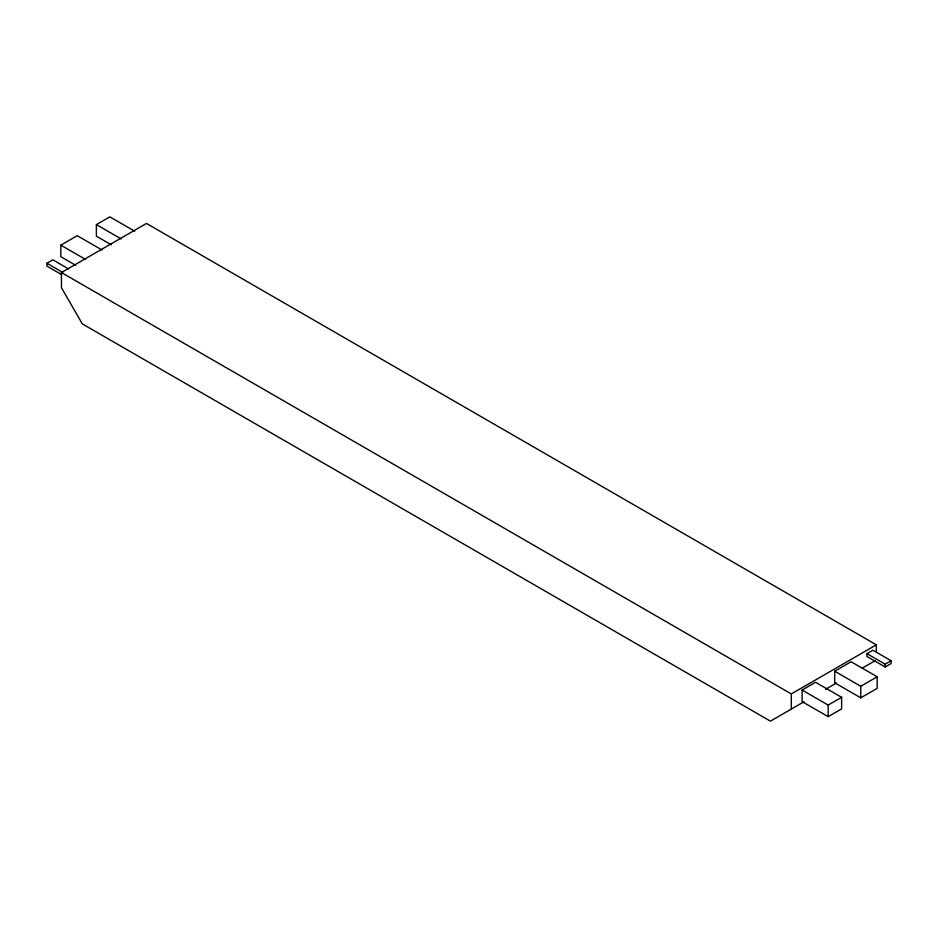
<?xml version="1.0" encoding="UTF-8"?>
<svg xmlns="http://www.w3.org/2000/svg" width="938" height="938" viewBox="0 0 938 938"><rect width="100%" height="100%" fill="white"/><g stroke="black" fill="none" stroke-linecap="round" stroke-linejoin="round"><path stroke-width="1.41" d="M75.72 265.313L60.829 256.719L60.829 245.146L77.221 235.684L102.043 250.012M111.27 244.795L96.38 236.188L96.38 224.616L109.828 216.854L134.662 231.182M61.474 274.529L46.9 266.111L46.9 263.273L52.856 259.838L68.638 268.948M803.995 701.765L770.415 721.146L82.321 323.88L61.439 287.708L61.439 272.548L146.48 223.443L876.338 644.828L876.338 651.722M61.439 272.548L791.309 693.932L876.338 644.828M802.096 690.04L815.556 682.278L841.62 697.321L841.62 708.894L828.172 716.667L802.096 701.612L802.096 690.04L828.172 705.095L841.62 697.321M834.714 671.221L851.106 661.747L877.171 676.802L877.171 688.375L860.779 697.837L834.714 682.782L834.714 671.221L860.779 686.264L877.171 676.802M866.935 653.634L872.879 650.198L891.1 660.715L891.1 663.553L885.144 666.988L866.935 656.471L866.935 653.634L885.144 664.151L891.1 660.715M825.569 689.301L836.415 683.04M862.385 668.055L875.119 660.704M96.38 224.616L121.201 238.956M60.829 245.146L85.651 259.474M46.9 263.273L62.682 272.383M885.144 664.151L885.144 666.988M860.779 686.264L860.779 697.837M828.172 705.095L828.172 716.667M791.309 693.932L791.309 709.093"/></g></svg>
